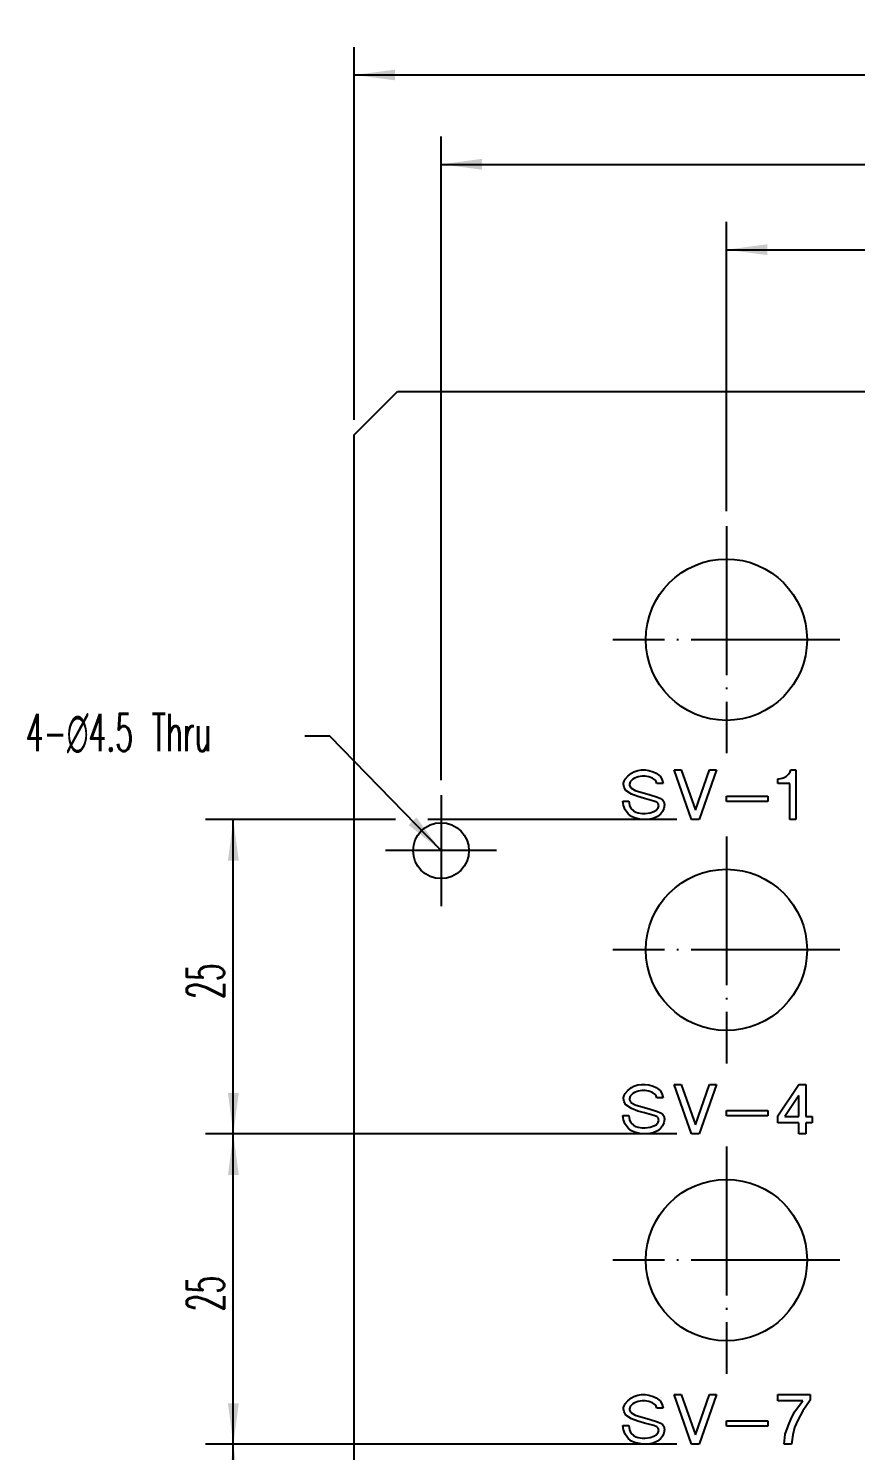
# Model space of a CAD drawing. Header units: millimetres. Extents: x -185 to 185, y -135 to 135.
# Drawn here: x -97.4 to -53, y 14.1 to 90.5 of the extents above; entities that cross this region are included whole.
import ezdxf

# ---------------------------------------------------------------- set-up
doc = ezdxf.new("R2010")
doc.units = ezdxf.units.MM
doc.linetypes.add('DOT_CENTER', pattern=[14, 12, -1, 0, -1])
doc.layers.add('1', color=7, linetype='Continuous')
doc.styles.add('CONVERTER_12', font='txt.shx', dxfattribs={"width": 0.56})
doc.dimstyles.new('ME10_DIM_11', dxfattribs={"dimtxt": 2.999999, "dimasz": 3.299998, "dimexe": 2.249999, "dimexo": 1.199999, "dimgap": 0.75, "dimtad": 1, "dimdec": 0, "dimdsep": 46, "dimtxsty": 'CONVERTER_12', "dimsah": 1, "dimcen": 0.09, "dimclrd": 5, "dimclre": 5, "dimclrt": 4, "dimadec": 0, "dimazin": 0, "dimtfac": 1, "dimtdec": 4, "dimtix": 1, "dimtmove": 0, "dimatfit": 3, "dimfxl": 0, "dimtolj": 1, "dimtzin": 0, "dimarcsym": 0})
doc.dimstyles.new('ME10_DIM_12', dxfattribs={"dimtxt": 2.999999, "dimasz": 3.299998, "dimexe": 2.249999, "dimexo": 1.199999, "dimgap": 0.75, "dimtad": 1, "dimdec": 1, "dimdsep": 46, "dimtxsty": 'CONVERTER_12', "dimsah": 1, "dimcen": 0.09, "dimclrd": 5, "dimclre": 5, "dimclrt": 4, "dimadec": 0, "dimazin": 0, "dimtfac": 1, "dimtdec": 4, "dimtix": 1, "dimtmove": 0, "dimatfit": 3, "dimfxl": 0, "dimtolj": 1, "dimtzin": 0, "dimarcsym": 0})
doc.dimstyles.new('ME10_DIM_13', dxfattribs={"dimtxt": 2.999999, "dimasz": 3.299998, "dimexe": 2.249999, "dimexo": 1.199999, "dimgap": 0.75, "dimtad": 1, "dimdec": 1, "dimdsep": 46, "dimtxsty": 'CONVERTER_12', "dimsah": 1, "dimcen": 0.09, "dimclrd": 5, "dimclre": 5, "dimclrt": 4, "dimadec": 0, "dimazin": 0, "dimtfac": 1, "dimtdec": 4, "dimtix": 1, "dimtmove": 0, "dimatfit": 3, "dimfxl": 0, "dimtolj": 1, "dimtzin": 0, "dimarcsym": 0})
doc.dimstyles.new('ME10_DIM_23', dxfattribs={"dimtxt": 2.999999, "dimasz": 3.299998, "dimexe": 2.249999, "dimexo": 1.199999, "dimgap": 0.75, "dimtad": 1, "dimdsep": 46, "dimtxsty": 'CONVERTER_12', "dimsah": 1, "dimcen": 0.09, "dimclrd": 5, "dimclre": 5, "dimclrt": 4, "dimadec": 0, "dimazin": 0, "dimtfac": 1, "dimtdec": 4, "dimtix": 1, "dimtmove": 0, "dimatfit": 3, "dimfxl": 0, "dimtolj": 1, "dimtzin": 0, "dimarcsym": 0})
doc.dimstyles.new('ME10_DIM_24', dxfattribs={"dimtxt": 2.999999, "dimasz": 3.299998, "dimexe": 2.249999, "dimexo": 1.199999, "dimgap": 0.75, "dimtad": 1, "dimdsep": 46, "dimtxsty": 'CONVERTER_12', "dimsah": 1, "dimcen": 0.09, "dimclrd": 5, "dimclre": 5, "dimclrt": 4, "dimadec": 0, "dimazin": 0, "dimtfac": 1, "dimtdec": 4, "dimtix": 1, "dimtmove": 0, "dimatfit": 3, "dimfxl": 0, "dimtolj": 1, "dimtzin": 0, "dimarcsym": 0})
doc.dimstyles.new('ME10_DIM_25', dxfattribs={"dimtxt": 2.999999, "dimasz": 3.299998, "dimexe": 2.249999, "dimexo": 1.199999, "dimgap": 0.75, "dimtad": 1, "dimdsep": 46, "dimtxsty": 'CONVERTER_12', "dimsah": 1, "dimcen": 0.09, "dimclrd": 5, "dimclre": 5, "dimclrt": 4, "dimadec": 0, "dimazin": 0, "dimtfac": 1, "dimtdec": 4, "dimtix": 1, "dimtmove": 0, "dimatfit": 3, "dimfxl": 0, "dimtolj": 1, "dimtzin": 0, "dimarcsym": 0})
doc.dimstyles.get("Standard").update_dxf_attribs({"dimtxt": 0.18, "dimasz": 0.18, "dimexe": 0.18, "dimexo": 0.0625, "dimgap": 0.09, "dimtad": 0, "dimtih": 1, "dimtoh": 1, "dimdec": 4, "dimzin": 0, "dimdsep": 46, "dimtxsty": 'Standard', "dimcen": 0.09, "dimadec": 0, "dimazin": 0, "dimtfac": 1, "dimtdec": 4, "dimtofl": 0, "dimtmove": 0, "dimatfit": 3, "dimfxl": 0, "dimtolj": 1, "dimtzin": 0, "dimarcsym": 0})

# ---------------------------------------------------------------- blocks, each defined once
blk = doc.blocks.new('valve_plate_R1__2', base_point=(-119.89, -68.5))
at = {"color": 7, "linetype": 'Continuous'}
for p, q in [((-119.89, 103), (-116.39, 106.5)), ((-116.39, 106.5), (-3.39, 106.5)), ((-119.89, -65), (-119.89, 103))]:
    blk.add_line(p, q, dxfattribs=at)
at = {"color": 3, "linetype": 'Continuous'}
for p, q in [((-97.84, 75.5), (-97.54, 75.75)), ((-97.54, 75.75), (-97.34, 75.85)), ((-97.34, 75.85), (-97.04, 75.95)), ((-97.04, 75.95), (-96.74, 76)), ((-96.74, 76), (-96.44, 76)), ((-96.44, 76), (-96.14, 75.95)), ((-96.14, 75.95), (-95.79, 75.85)), ((-95.79, 75.85), (-95.54, 75.75)), ((-95.54, 75.75), (-95.24, 75.5)), ((-92.69, 72), (-94.09, 76)), ((-94.09, 76), (-93.54, 76)), ((-93.54, 76), (-92.39, 72.75)), ((-92.39, 72.75), (-91.24, 76)), ((-90.69, 76), (-92.09, 72)), ((-91.24, 76), (-90.69, 76)), ((-85.04, 75.5), (-84.89, 75.65)), ((-84.89, 75.65), (-84.74, 75.85)), ((-84.74, 75.85), (-84.69, 76)), ((-84.69, 76), (-84.29, 76)), ((-84.29, 76), (-84.29, 72)), ((-98.19, 74.95), (-98.14, 75.1)), ((-98.19, 74.85), (-98.19, 74.95)), ((-98.14, 74.6), (-98.19, 74.85)), ((-98.14, 75.1), (-98.04, 75.25)), ((-97.99, 74.35), (-98.14, 74.6)), ((-98.04, 75.25), (-97.84, 75.5)), ((-97.64, 75.05), (-97.69, 74.85)), ((-97.69, 74.85), (-97.69, 74.75)), ((-97.69, 74.75), (-97.59, 74.55)), ((-97.44, 75.25), (-97.64, 75.05)), ((-97.59, 74.55), (-97.24, 74.35)), ((-97.29, 75.35), (-97.44, 75.25)), ((-96.99, 75.45), (-97.29, 75.35)), ((-96.69, 75.5), (-96.99, 75.45)), ((-96.44, 75.5), (-96.69, 75.5)), ((-96.14, 75.45), (-96.44, 75.5)), ((-95.84, 75.35), (-96.14, 75.45)), ((-95.59, 75.15), (-95.84, 75.35)), ((-95.49, 74.9), (-95.59, 75.15)), ((-94.99, 74.9), (-95.49, 74.9)), ((-95.24, 75.5), (-95.09, 75.25)), ((-95.09, 75.25), (-94.99, 74.9)), ((-85.74, 75.3), (-85.64, 75.3)), ((-85.74, 74.9), (-85.74, 75.3)), ((-84.79, 74.9), (-85.74, 74.9)), ((-85.64, 75.3), (-85.39, 75.35)), ((-85.39, 75.35), (-85.24, 75.4)), ((-85.24, 75.4), (-85.04, 75.5)), ((-84.79, 72), (-84.79, 74.9)), ((-98.19, 73.15), (-98.24, 73.5)), ((-98.24, 73.5), (-97.74, 73.5)), ((-97.54, 74.05), (-97.99, 74.35)), ((-97.74, 73.5), (-97.69, 73.15)), ((-97.04, 73.85), (-97.54, 74.05)), ((-97.24, 74.35), (-96.04, 74)), ((-96.49, 73.7), (-97.04, 73.85)), ((-95.74, 73.5), (-96.49, 73.7)), ((-96.04, 74), (-95.44, 73.8)), ((-95.49, 73.4), (-95.74, 73.5)), ((-95.39, 73.3), (-95.49, 73.4)), ((-95.44, 73.8), (-95.19, 73.7)), ((-95.19, 73.7), (-95.04, 73.6)), ((-95.04, 73.6), (-94.94, 73.45)), ((-94.94, 73.45), (-94.89, 73.2)), ((-89.89, 73.45), (-89.89, 73.9)), ((-89.89, 73.9), (-86.54, 73.9)), ((-86.54, 73.45), (-89.89, 73.45)), ((-86.54, 73.9), (-86.54, 73.45)), ((-98.04, 72.8), (-98.19, 73.15)), ((-97.79, 72.45), (-98.04, 72.8)), ((-97.54, 72.25), (-97.79, 72.45)), ((-97.69, 73.15), (-97.59, 72.9)), ((-97.59, 72.9), (-97.39, 72.7)), ((-97.29, 72.15), (-97.54, 72.25)), ((-97.39, 72.7), (-97.19, 72.6)), ((-97.19, 72.6), (-96.99, 72.55)), ((-96.99, 72.55), (-96.69, 72.5)), ((-96.69, 72.5), (-96.44, 72.5)), ((-96.44, 72.5), (-96.04, 72.55)), ((-96.04, 72.55), (-95.74, 72.65)), ((-95.44, 72.25), (-95.79, 72.1)), ((-95.74, 72.65), (-95.54, 72.75)), ((-95.54, 72.75), (-95.39, 72.95)), ((-95.19, 72.45), (-95.44, 72.25)), ((-95.34, 73.1), (-95.39, 73.3)), ((-95.39, 72.95), (-95.34, 73.1)), ((-95.04, 72.65), (-95.19, 72.45)), ((-94.94, 72.9), (-95.04, 72.65)), ((-94.89, 73.2), (-94.94, 72.9)), ((-96.89, 72.05), (-97.29, 72.15)), ((-96.64, 72), (-96.89, 72.05)), ((-96.19, 72), (-96.64, 72)), ((-95.79, 72.1), (-96.19, 72)), ((-92.09, 72), (-92.69, 72)), ((-84.29, 72), (-84.79, 72)), ((-97.84, 50.17), (-97.54, 50.42)), ((-97.54, 50.42), (-97.34, 50.52)), ((-97.34, 50.52), (-97.04, 50.62)), ((-97.04, 50.62), (-96.74, 50.67)), ((-96.74, 50.67), (-96.44, 50.67)), ((-96.44, 50.67), (-96.14, 50.62)), ((-96.14, 50.62), (-95.79, 50.52)), ((-95.79, 50.52), (-95.54, 50.42)), ((-95.54, 50.42), (-95.24, 50.17)), ((-92.69, 46.67), (-94.09, 50.67)), ((-94.09, 50.67), (-93.54, 50.67)), ((-93.54, 50.67), (-92.39, 47.42)), ((-92.39, 47.42), (-91.24, 50.67)), ((-90.69, 50.67), (-92.09, 46.67)), ((-91.24, 50.67), (-90.69, 50.67)), ((-85.74, 48.12), (-84.04, 50.67)), ((-84.04, 50.67), (-83.49, 50.67)), ((-83.49, 50.67), (-83.49, 48.07)), ((-98.19, 49.62), (-98.14, 49.77)), ((-98.19, 49.52), (-98.19, 49.62)), ((-98.14, 49.27), (-98.19, 49.52)), ((-98.14, 49.77), (-98.04, 49.92)), ((-97.99, 49.02), (-98.14, 49.27)), ((-98.04, 49.92), (-97.84, 50.17)), ((-97.64, 49.72), (-97.69, 49.52)), ((-97.69, 49.52), (-97.69, 49.42)), ((-97.69, 49.42), (-97.59, 49.22)), ((-97.44, 49.92), (-97.64, 49.72)), ((-97.29, 50.02), (-97.44, 49.92)), ((-96.99, 50.12), (-97.29, 50.02)), ((-96.69, 50.17), (-96.99, 50.12)), ((-96.44, 50.17), (-96.69, 50.17)), ((-96.14, 50.12), (-96.44, 50.17)), ((-95.84, 50.02), (-96.14, 50.12)), ((-95.59, 49.82), (-95.84, 50.02)), ((-95.49, 49.57), (-95.59, 49.82)), ((-94.99, 49.57), (-95.49, 49.57)), ((-95.24, 50.17), (-95.09, 49.92)), ((-95.09, 49.92), (-94.99, 49.57)), ((-84.04, 49.77), (-85.19, 48.07)), ((-84.04, 48.07), (-84.04, 49.77)), ((-98.24, 48.17), (-97.74, 48.17)), ((-98.19, 47.82), (-98.24, 48.17)), ((-97.54, 48.72), (-97.99, 49.02)), ((-97.74, 48.17), (-97.69, 47.82)), ((-97.59, 49.22), (-97.24, 49.02)), ((-97.04, 48.52), (-97.54, 48.72)), ((-97.24, 49.02), (-96.04, 48.67)), ((-96.49, 48.37), (-97.04, 48.52)), ((-95.74, 48.17), (-96.49, 48.37)), ((-96.04, 48.67), (-95.44, 48.47)), ((-95.49, 48.07), (-95.74, 48.17)), ((-95.44, 48.47), (-95.19, 48.37)), ((-95.19, 48.37), (-95.04, 48.27)), ((-95.04, 48.27), (-94.94, 48.12)), ((-89.89, 48.12), (-89.89, 48.57)), ((-89.89, 48.57), (-86.54, 48.57)), ((-86.54, 48.57), (-86.54, 48.12)), ((-98.04, 47.47), (-98.19, 47.82)), ((-97.79, 47.12), (-98.04, 47.47)), ((-97.54, 46.92), (-97.79, 47.12)), ((-97.69, 47.82), (-97.59, 47.57)), ((-97.59, 47.57), (-97.39, 47.37)), ((-97.39, 47.37), (-97.19, 47.27)), ((-97.19, 47.27), (-96.99, 47.22)), ((-96.99, 47.22), (-96.69, 47.17)), ((-96.69, 47.17), (-96.44, 47.17)), ((-96.44, 47.17), (-96.04, 47.22)), ((-96.04, 47.22), (-95.74, 47.32)), ((-95.74, 47.32), (-95.54, 47.42)), ((-95.54, 47.42), (-95.39, 47.62)), ((-95.39, 47.97), (-95.49, 48.07)), ((-95.19, 47.12), (-95.44, 46.92)), ((-95.34, 47.77), (-95.39, 47.97)), ((-95.39, 47.62), (-95.34, 47.77)), ((-95.04, 47.32), (-95.19, 47.12)), ((-94.94, 47.57), (-95.04, 47.32)), ((-94.94, 48.12), (-94.89, 47.87)), ((-94.89, 47.87), (-94.94, 47.57)), ((-86.54, 48.12), (-89.89, 48.12)), ((-85.74, 47.57), (-85.74, 48.12)), ((-84.04, 47.57), (-85.74, 47.57)), ((-85.19, 48.07), (-84.04, 48.07)), ((-84.04, 46.67), (-84.04, 47.57)), ((-83.49, 48.07), (-82.99, 48.07)), ((-83.49, 47.57), (-83.49, 46.67)), ((-82.99, 47.57), (-83.49, 47.57)), ((-82.99, 48.07), (-82.99, 47.57)), ((-97.29, 46.82), (-97.54, 46.92)), ((-96.89, 46.72), (-97.29, 46.82)), ((-96.64, 46.67), (-96.89, 46.72)), ((-96.19, 46.67), (-96.64, 46.67)), ((-95.79, 46.77), (-96.19, 46.67)), ((-95.44, 46.92), (-95.79, 46.77)), ((-92.09, 46.67), (-92.69, 46.67)), ((-83.49, 46.67), (-84.04, 46.67)), ((-97.84, 25.17), (-97.54, 25.42)), ((-97.54, 25.42), (-97.34, 25.52)), ((-97.34, 25.52), (-97.04, 25.62)), ((-97.04, 25.62), (-96.74, 25.67)), ((-96.74, 25.67), (-96.44, 25.67)), ((-96.44, 25.67), (-96.14, 25.62)), ((-96.14, 25.62), (-95.79, 25.52)), ((-95.79, 25.52), (-95.54, 25.42)), ((-95.54, 25.42), (-95.24, 25.17)), ((-92.69, 21.67), (-94.09, 25.67)), ((-94.09, 25.67), (-93.54, 25.67)), ((-93.54, 25.67), (-92.39, 22.42)), ((-92.39, 22.42), (-91.24, 25.67)), ((-90.69, 25.67), (-92.09, 21.67)), ((-91.24, 25.67), (-90.69, 25.67)), ((-85.74, 25.17), (-85.74, 25.67)), ((-85.74, 25.67), (-83.14, 25.67)), ((-83.14, 25.22), (-83.74, 24.37)), ((-83.14, 25.67), (-83.14, 25.22)), ((-98.19, 24.62), (-98.14, 24.77)), ((-98.19, 24.52), (-98.19, 24.62)), ((-98.14, 24.27), (-98.19, 24.52)), ((-98.14, 24.77), (-98.04, 24.92)), ((-97.99, 24.02), (-98.14, 24.27)), ((-98.04, 24.92), (-97.84, 25.17)), ((-97.64, 24.72), (-97.69, 24.52)), ((-97.69, 24.52), (-97.69, 24.42)), ((-97.69, 24.42), (-97.59, 24.22)), ((-97.44, 24.92), (-97.64, 24.72)), ((-97.59, 24.22), (-97.24, 24.02)), ((-97.29, 25.02), (-97.44, 24.92)), ((-96.99, 25.12), (-97.29, 25.02)), ((-96.69, 25.17), (-96.99, 25.12)), ((-96.44, 25.17), (-96.69, 25.17)), ((-96.14, 25.12), (-96.44, 25.17)), ((-95.84, 25.02), (-96.14, 25.12)), ((-95.59, 24.82), (-95.84, 25.02)), ((-95.49, 24.57), (-95.59, 24.82)), ((-94.99, 24.57), (-95.49, 24.57)), ((-95.24, 25.17), (-95.09, 24.92)), ((-95.09, 24.92), (-94.99, 24.57)), ((-83.74, 25.17), (-85.74, 25.17)), ((-84.69, 23.67), (-84.39, 24.27)), ((-84.39, 24.27), (-83.74, 25.17)), ((-83.74, 24.37), (-84.14, 23.62)), ((-98.19, 22.82), (-98.24, 23.17)), ((-98.24, 23.17), (-97.74, 23.17)), ((-97.54, 23.72), (-97.99, 24.02)), ((-97.74, 23.17), (-97.69, 22.82)), ((-97.04, 23.52), (-97.54, 23.72)), ((-97.24, 24.02), (-96.04, 23.67)), ((-96.49, 23.37), (-97.04, 23.52)), ((-95.74, 23.17), (-96.49, 23.37)), ((-96.04, 23.67), (-95.44, 23.47)), ((-95.49, 23.07), (-95.74, 23.17)), ((-95.39, 22.97), (-95.49, 23.07)), ((-95.44, 23.47), (-95.19, 23.37)), ((-95.34, 22.77), (-95.39, 22.97)), ((-95.19, 23.37), (-95.04, 23.27)), ((-95.04, 23.27), (-94.94, 23.12)), ((-94.94, 23.12), (-94.89, 22.87)), ((-89.89, 23.12), (-89.89, 23.57)), ((-89.89, 23.57), (-86.54, 23.57)), ((-86.54, 23.12), (-89.89, 23.12)), ((-86.54, 23.57), (-86.54, 23.12)), ((-85.14, 22.47), (-84.89, 23.22)), ((-84.89, 23.22), (-84.69, 23.67)), ((-84.39, 23.02), (-84.54, 22.42)), ((-84.14, 23.62), (-84.39, 23.02)), ((-98.04, 22.47), (-98.19, 22.82)), ((-97.79, 22.12), (-98.04, 22.47)), ((-97.54, 21.92), (-97.79, 22.12)), ((-97.69, 22.82), (-97.59, 22.57)), ((-97.59, 22.57), (-97.39, 22.37)), ((-97.29, 21.82), (-97.54, 21.92)), ((-97.39, 22.37), (-97.19, 22.27)), ((-96.89, 21.72), (-97.29, 21.82)), ((-97.19, 22.27), (-96.99, 22.22)), ((-96.99, 22.22), (-96.69, 22.17)), ((-96.69, 22.17), (-96.44, 22.17)), ((-96.44, 22.17), (-96.04, 22.22)), ((-95.79, 21.77), (-96.19, 21.67)), ((-96.04, 22.22), (-95.74, 22.32)), ((-95.44, 21.92), (-95.79, 21.77)), ((-95.74, 22.32), (-95.54, 22.42)), ((-95.54, 22.42), (-95.39, 22.62)), ((-95.19, 22.12), (-95.44, 21.92)), ((-95.39, 22.62), (-95.34, 22.77)), ((-95.04, 22.32), (-95.19, 22.12)), ((-94.94, 22.57), (-95.04, 22.32)), ((-94.89, 22.87), (-94.94, 22.57)), ((-85.24, 21.67), (-85.14, 22.47)), ((-84.54, 22.42), (-84.64, 21.67)), ((-96.64, 21.67), (-96.89, 21.72)), ((-96.19, 21.67), (-96.64, 21.67)), ((-92.09, 21.67), (-92.69, 21.67)), ((-84.64, 21.67), (-85.24, 21.67))]:
    blk.add_line(p, q, dxfattribs=at)
at = {"color": 7, "linetype": 'Continuous'}
for centre, radius in [((-89.89, 86.5), 6.5), ((-112.89, 69.5), 2.25), ((-89.89, 61.5), 6.5), ((-89.89, 36.5), 6.5)]:
    blk.add_circle(centre, radius, dxfattribs=at)
at = {"layer": '1', "color": 1, "linetype": 'DOT_CENTER'}
for p, q in [((-89.89, 95.65), (-89.89, 77.35)), ((-80.74, 86.5), (-99.04, 86.5)), ((-112.89, 73.97), (-112.89, 65.02)), ((-89.89, 70.65), (-89.89, 52.35)), ((-108.41, 69.5), (-117.36, 69.5)), ((-80.74, 61.5), (-99.04, 61.5)), ((-89.89, 45.65), (-89.89, 27.35)), ((-80.74, 36.5), (-99.04, 36.5))]:
    blk.add_line(p, q, dxfattribs=at)
blk = doc.blocks.new('*D12')
at = {"layer": '1', "color": 5, "linetype": 'Continuous'}
for p, q in [((-116.55, 72), (-131.88, 72)), ((-129.63, 46.67), (-129.63, 72)), ((-93.89, 72), (-113.95, 72)), ((-93.89, 46.67), (-131.88, 46.67))]:
    blk.add_line(p, q, dxfattribs=at)
at = {"layer": '1', "color": 5}
for points in [[(-129.19, 68.7), (-130.06, 68.7), (-129.63, 72)], [(-130.06, 49.97), (-129.19, 49.97), (-129.63, 46.67)]]:
    blk.add_solid(points, dxfattribs=at)
at = {"layer": '1', "color": 4, "insert": (-130.38, 57.54), "char_height": 3, "attachment_point": 7, "rotation": 90, "line_spacing_factor": 0.60024, "style": 'CONVERTER_12'}
blk.add_mtext('25', dxfattribs=at)
blk = doc.blocks.new('*D13')
at = {"layer": '1', "color": 5, "linetype": 'Continuous'}
for p, q in [((-93.89, 46.67), (-131.88, 46.67)), ((-129.63, 21.67), (-129.63, 46.67)), ((-93.89, 21.67), (-131.88, 21.67))]:
    blk.add_line(p, q, dxfattribs=at)
at = {"layer": '1', "color": 5}
for points in [[(-129.19, 43.37), (-130.06, 43.37), (-129.63, 46.67)], [(-130.06, 24.97), (-129.19, 24.97), (-129.63, 21.67)]]:
    blk.add_solid(points, dxfattribs=at)
at = {"layer": '1', "color": 4, "insert": (-130.38, 32.37), "char_height": 3, "attachment_point": 7, "rotation": 90, "line_spacing_factor": 0.60024, "style": 'CONVERTER_12'}
blk.add_mtext('25', dxfattribs=at)
blk = doc.blocks.new('*D14')
at = {"layer": '1', "color": 5, "linetype": 'Continuous'}
for p, q in [((-93.89, 21.67), (-131.88, 21.67)), ((-129.63, -3.33), (-129.63, 21.67)), ((-93.89, -3.33), (-131.88, -3.33))]:
    blk.add_line(p, q, dxfattribs=at)
at = {"layer": '1', "color": 5}
for points in [[(-129.19, 18.37), (-130.06, 18.37), (-129.63, 21.67)], [(-130.06, -0.03), (-129.19, -0.03), (-129.63, -3.33)]]:
    blk.add_solid(points, dxfattribs=at)
at = {"layer": '1', "color": 4, "insert": (-130.38, 7.37), "char_height": 3, "attachment_point": 7, "rotation": 90, "line_spacing_factor": 0.60024, "style": 'CONVERTER_12'}
blk.add_mtext('25', dxfattribs=at)
blk = doc.blocks.new('*D24')
at = {"layer": '1', "color": 5, "linetype": 'Continuous'}
for p, q in [((-119.89, 104.2), (-119.89, 134.25)), ((0.11, 107.08), (0.11, 134.25)), ((-119.89, 132), (0.11, 132)), ((0.11, 104.2), (0.11, 105.84))]:
    blk.add_line(p, q, dxfattribs=at)
at = {"layer": '1', "color": 5}
for points in [[(-116.59, 132.43), (-116.59, 131.57), (-119.89, 132)], [(-3.19, 131.57), (-3.19, 132.43), (0.11, 132)]]:
    blk.add_solid(points, dxfattribs=at)
at = {"layer": '1', "color": 4, "insert": (-62.41, 132.75), "char_height": 3, "attachment_point": 7, "rotation": 0.0001, "line_spacing_factor": 0.60024, "style": 'CONVERTER_12'}
blk.add_mtext('120', dxfattribs=at)
blk = doc.blocks.new('*D25')
at = {"layer": '1', "color": 5, "linetype": 'Continuous'}
for p, q in [((-112.89, 75.17), (-112.89, 127.05)), ((-6.89, 88.21), (-6.89, 127.05)), ((-112.89, 124.8), (-6.89, 124.8)), ((-6.89, 75.17), (-6.89, 84.68))]:
    blk.add_line(p, q, dxfattribs=at)
at = {"layer": '1', "color": 5}
for points in [[(-109.59, 125.24), (-109.59, 124.37), (-112.89, 124.8)], [(-10.19, 124.37), (-10.19, 125.24), (-6.89, 124.8)]]:
    blk.add_solid(points, dxfattribs=at)
at = {"layer": '1', "color": 4, "insert": (-62.41, 125.55), "char_height": 3, "attachment_point": 7, "rotation": 0.0001, "line_spacing_factor": 0.60024, "style": 'CONVERTER_12'}
blk.add_mtext('106', dxfattribs=at)
blk = doc.blocks.new('*D26')
at = {"layer": '1', "color": 5, "linetype": 'Continuous'}
for p, q in [((-89.89, 96.85), (-89.89, 120.17)), ((-29.89, 96.85), (-29.89, 120.17)), ((-89.89, 117.92), (-29.89, 117.92))]:
    blk.add_line(p, q, dxfattribs=at)
at = {"layer": '1', "color": 5}
for points in [[(-86.59, 118.36), (-86.59, 117.49), (-89.89, 117.92)], [(-33.19, 117.49), (-33.19, 118.36), (-29.89, 117.92)]]:
    blk.add_solid(points, dxfattribs=at)
at = {"layer": '1', "color": 4, "insert": (-61.69, 118.67), "char_height": 3, "attachment_point": 7, "rotation": 0.0001, "line_spacing_factor": 0.60024, "style": 'CONVERTER_12'}
blk.add_mtext('60', dxfattribs=at)
blk = doc.blocks.new('Front1', base_point=(-59.89, 106.5))
at = {"layer": '1', "color": 5}
blk.add_solid([(-115.5, 71.565), (-114.877, 72.17), (-112.89, 69.5)], dxfattribs=at)
blk.add_blockref('valve_plate_R1__2', (-119.89, -68.5))
at = {"layer": '1', "color": 4, "insert": (-146.359, 77.328), "char_height": 3, "attachment_point": 7, "line_spacing_factor": 0.90036, "style": 'CONVERTER_12'}
blk.add_mtext('4-{\\Fgdt;n}4.5 Thru', dxfattribs=at)
at = {"layer": '1'}
for base, p1, p2, dimstyle, picture, middle in [((-119.89, 132), (0.11, 103), (-119.89, 103), 'ME10_DIM_23', '*D24', (-59.89, 134.25)), ((-112.89, 124.805), (-6.89, 73.975), (-112.89, 73.975), 'ME10_DIM_24', '*D25', (-59.89, 127.055)), ((-89.89, 117.922), (-29.89, 95.65), (-89.89, 95.65), 'ME10_DIM_25', '*D26', (-59.89, 120.172))]:
    dim = blk.add_linear_dim(base=base, p1=p1, p2=p2, dimstyle=dimstyle, dxfattribs=at)
    dim.commit()
    dim.dimension.update_dxf_attribs({"geometry": picture, "text_midpoint": middle, "text_rotation": 0.00014})
for base, p1, p2, dimstyle, picture, middle in [((-129.626, 46.675), (-92.69, 72), (-92.69, 46.675), 'ME10_DIM_11', '*D12', (-131.876, 59.337)), ((-129.626, 21.675), (-92.69, 46.675), (-92.69, 21.675), 'ME10_DIM_12', '*D13', (-131.876, 34.175))]:
    dim = blk.add_linear_dim(base=base, p1=p1, p2=p2, angle=90, dimstyle=dimstyle, dxfattribs=at)
    dim.commit()
    dim.dimension.update_dxf_attribs({"geometry": picture, "text_midpoint": middle, "text_rotation": 90})
dim = blk.add_aligned_dim(p1=(-92.69, 21.675), p2=(-92.69, -3.325), distance=-36.936, dimstyle='ME10_DIM_13', dxfattribs=at)
dim.commit()
dim.dimension.update_dxf_attribs({"geometry": '*D14', "text_midpoint": (-131.876, 9.175), "text_rotation": -90})
at = {"layer": '1', "color": 5, "linetype": 'Continuous', "has_arrowhead": 0}
blk.add_leader([(-112.89, 69.5), (-121.854, 78.732), (-123.854, 78.732)], dimstyle='Standard', dxfattribs=at)

msp = doc.modelspace()

# ---------------------------------------------------------------- block references
at = {"xscale": 0.666667, "yscale": 0.666667, "zscale": 0.666667}
msp.add_blockref('Front1', (-39.927, 71), dxfattribs=at)

doc.saveas('drawing.dxf')
